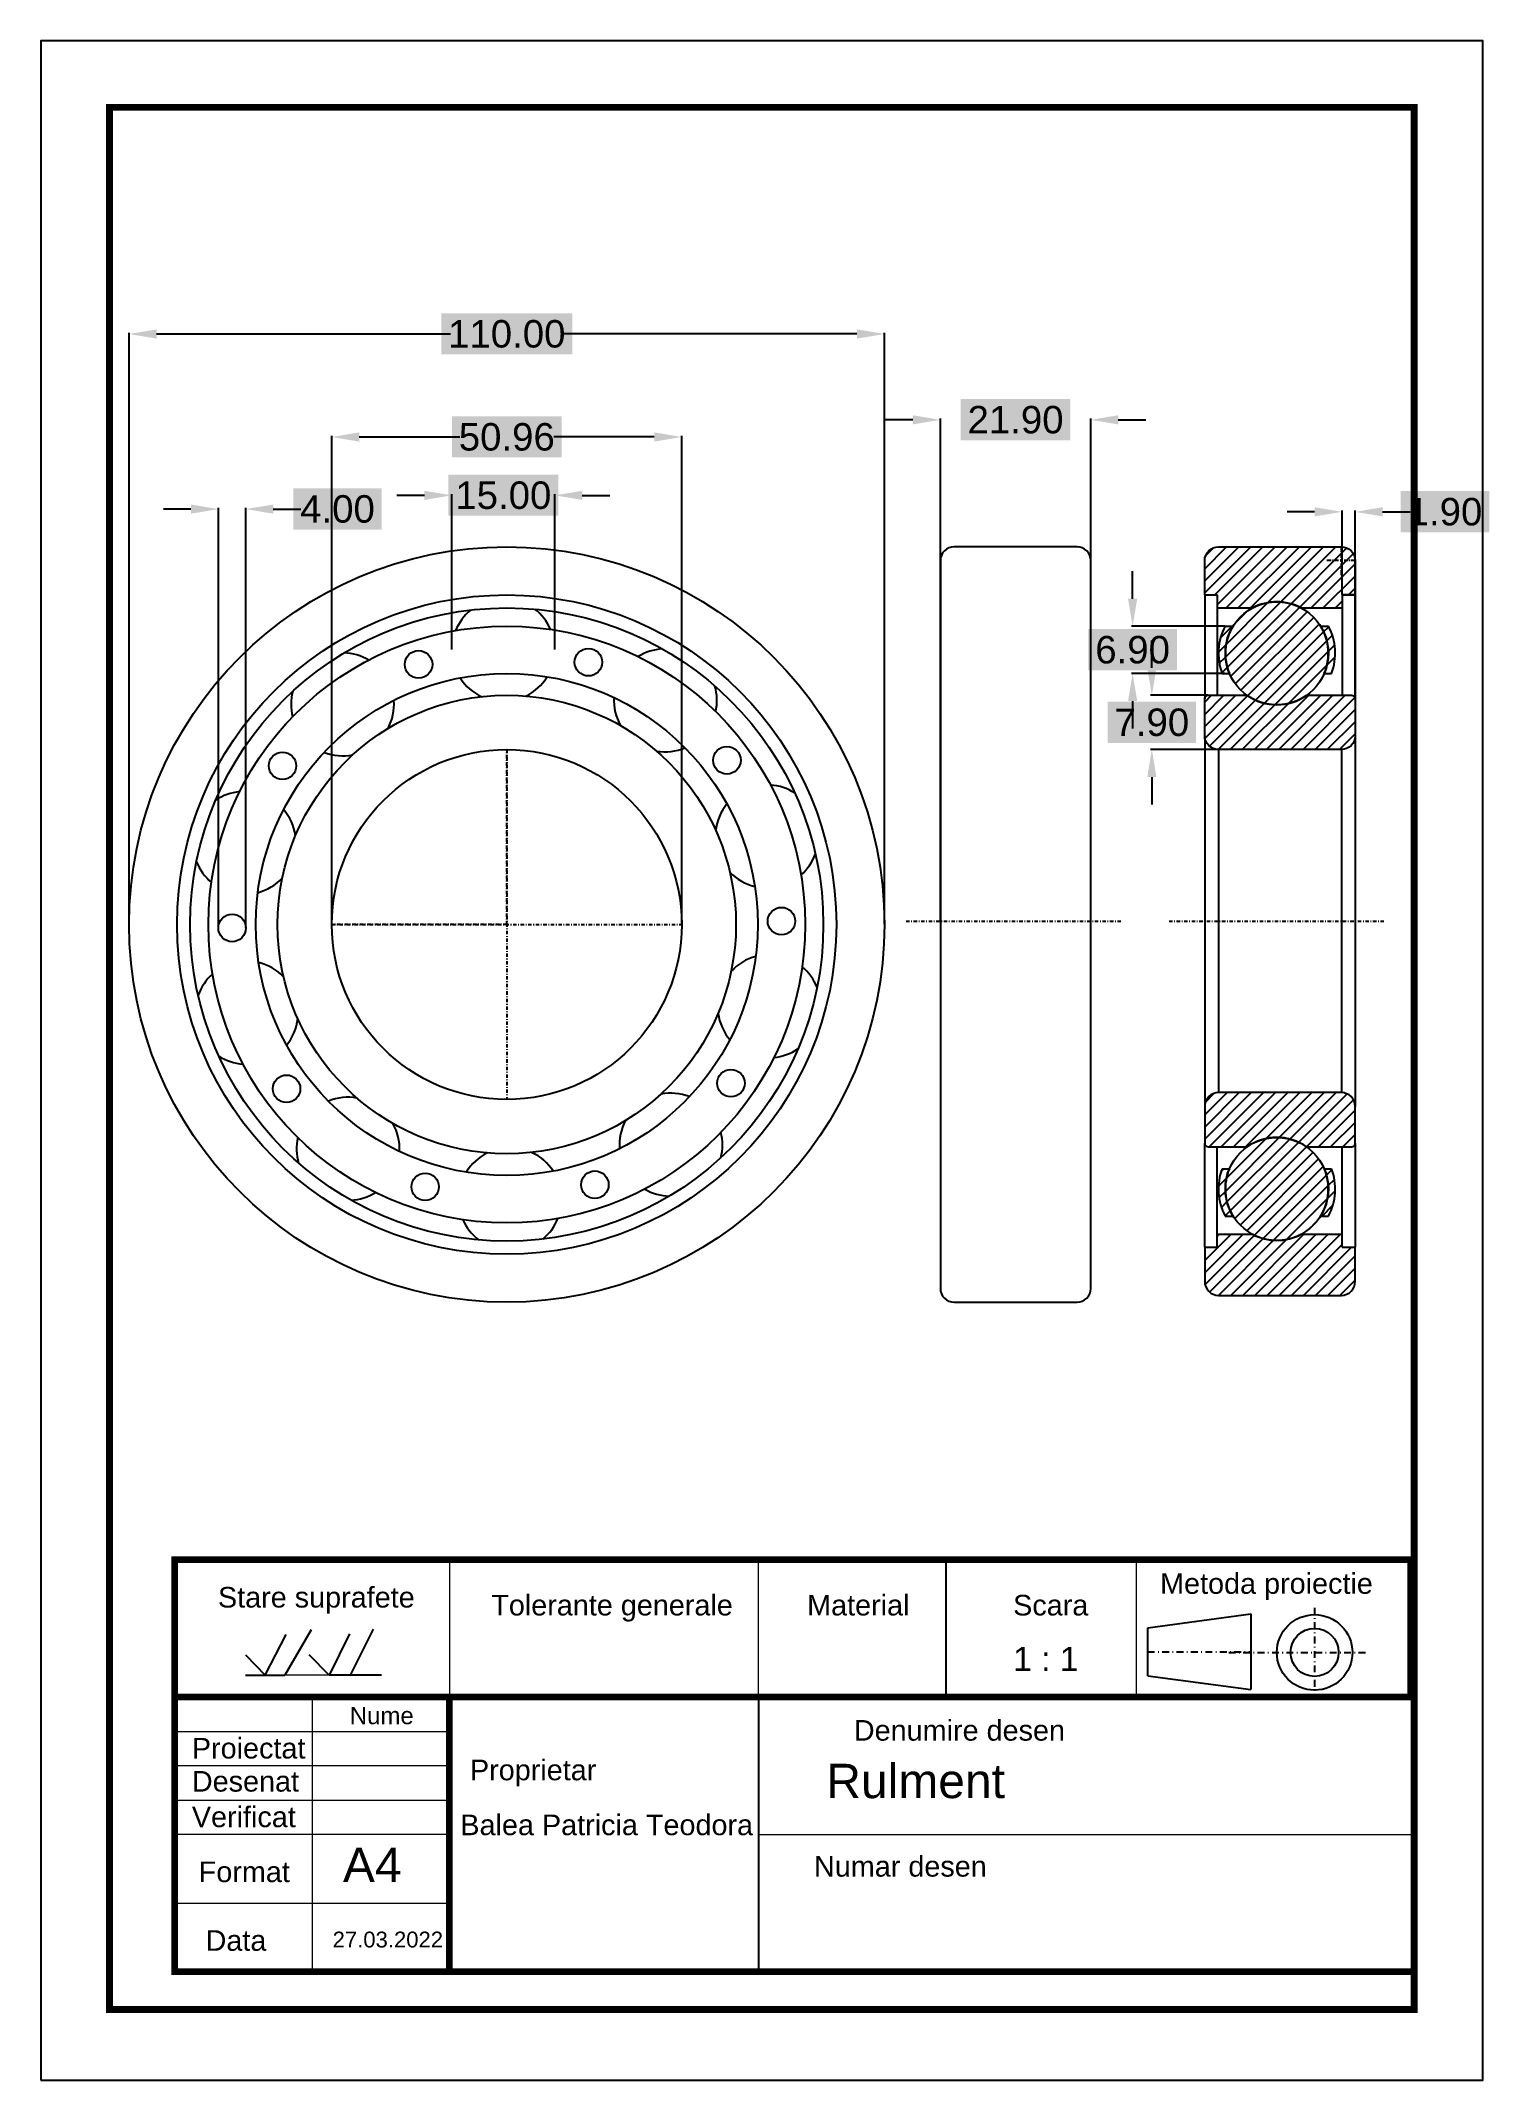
# Model space of a CAD drawing. Header units: inches. Extents: x 2650 to 2861, y 1906 to 2203.
import ezdxf

# ---------------------------------------------------------------- set-up
doc = ezdxf.new("R2010")
doc.units = ezdxf.units.IN
doc.header["$MEASUREMENT"] = 0
doc.linetypes.add('CENTER2', pattern=[1.125, 0.75, -0.125, 0.125, -0.125])
doc.linetypes.add('DASHDOT', pattern=[1, 0.5, -0.25, 0, -0.25])
doc.styles.get("Standard").update_dxf_attribs({"font": 'Arial.ttf'})
doc.dimstyles.get("Standard").update_dxf_attribs({"dimtxt": 4, "dimasz": 4, "dimexe": 0.18, "dimexo": 0.0625, "dimgap": 0.09, "dimtad": 0, "dimtih": 1, "dimtoh": 1, "dimzin": 0, "dimdsep": 46, "dimtxsty": 'Standard', "dimcen": 0.09, "dimclrt": 250, "dimadec": 0, "dimazin": 0, "dimtfac": 1, "dimtofl": 0, "dimtmove": 0, "dimatfit": 3, "dimfxl": 1, "dimtfill": 2, "dimtfillclr": 221, "dimtolj": 1, "dimtzin": 0, "dimarcsym": 0})
pattern_1 = [(45, (2601.5, 1975), (-0.8838835, 0.8838835), [])]

# ---------------------------------------------------------------- blocks, each defined once
blk = doc.blocks.new('*D7')
at = {"color": 0, "lineweight": -2, "transparency": 16777216}
for p, q in [((2663.36, 2074.56), (2663.36, 2160.68)), ((2667.36, 2160.5), (2710.16, 2160.5)), ((2769.36, 2160.5), (2726.55, 2160.5)), ((2773.36, 2074.56), (2773.36, 2160.68))]:
    blk.add_line(p, q, dxfattribs=at)
at = {"color": 0, "transparency": 16777216}
for points in [[(2667.36, 2161.17), (2667.36, 2159.83), (2663.36, 2160.5)], [(2769.36, 2161.17), (2769.36, 2159.83), (2773.36, 2160.5)]]:
    blk.add_solid(points, dxfattribs=at)
at = {"layer": 'Defpoints', "color": 0, "transparency": 16777216}
for p in [(2773.36, 2160.5), (2663.36, 2074.5), (2773.36, 2074.5)]:
    blk.add_point(p, dxfattribs=at)
at = {"color": 250, "transparency": 16777216, "insert": (2718.36, 2160.5), "char_height": 4, "attachment_point": 5, "bg_fill": 1, "box_fill_scale": 1.25, "bg_fill_color": 221, "bg_fill_transparency": 0}
blk.add_mtext('\\A1;110.00', dxfattribs=at)
blk = doc.blocks.new('*D8')
at = {"color": 0, "lineweight": -2, "transparency": 16777216}
for p, q in [((2692.88, 2074.56), (2692.88, 2145.68)), ((2696.88, 2145.5), (2711.52, 2145.5)), ((2739.84, 2145.5), (2725.19, 2145.5)), ((2743.84, 2074.56), (2743.84, 2145.68))]:
    blk.add_line(p, q, dxfattribs=at)
at = {"color": 0, "transparency": 16777216}
for points in [[(2696.88, 2146.17), (2696.88, 2144.83), (2692.88, 2145.5)], [(2739.84, 2146.17), (2739.84, 2144.83), (2743.84, 2145.5)]]:
    blk.add_solid(points, dxfattribs=at)
at = {"layer": 'Defpoints', "color": 0, "transparency": 16777216}
for p in [(2743.84, 2145.5), (2692.88, 2074.5), (2743.84, 2074.5)]:
    blk.add_point(p, dxfattribs=at)
at = {"color": 250, "transparency": 16777216, "insert": (2718.36, 2145.5), "char_height": 4, "attachment_point": 5, "bg_fill": 1, "box_fill_scale": 1.25, "bg_fill_color": 221, "bg_fill_transparency": 0}
blk.add_mtext('\\A1;50.96', dxfattribs=at)
blk = doc.blocks.new('*D9')
at = {"color": 0, "lineweight": -2, "transparency": 16777216}
for p, q in [((2706.36, 2137), (2702.36, 2137)), ((2710.36, 2114.56), (2710.36, 2137.18)), ((2725.36, 2114.56), (2725.36, 2137.18)), ((2729.36, 2137), (2733.36, 2137))]:
    blk.add_line(p, q, dxfattribs=at)
at = {"color": 0, "transparency": 16777216}
for points in [[(2706.36, 2137.67), (2706.36, 2136.33), (2710.36, 2137)], [(2729.36, 2137.67), (2729.36, 2136.33), (2725.36, 2137)]]:
    blk.add_solid(points, dxfattribs=at)
at = {"layer": 'Defpoints', "color": 0, "transparency": 16777216}
for p in [(2725.36, 2137), (2710.36, 2114.5), (2725.36, 2114.5)]:
    blk.add_point(p, dxfattribs=at)
at = {"color": 250, "transparency": 16777216, "insert": (2717.86, 2137), "char_height": 4, "attachment_point": 5, "bg_fill": 1, "box_fill_scale": 1.25, "bg_fill_color": 221, "bg_fill_transparency": 0}
blk.add_mtext('\\A1;15.00', dxfattribs=at)
blk = doc.blocks.new('*D10')
at = {"color": 0, "lineweight": -2, "transparency": 16777216}
for p, q in [((2672.36, 2135), (2668.36, 2135)), ((2676.36, 2074.06), (2676.36, 2135.18)), ((2680.36, 2074.06), (2680.36, 2135.18)), ((2684.36, 2135), (2688.36, 2135))]:
    blk.add_line(p, q, dxfattribs=at)
at = {"color": 0, "transparency": 16777216}
for points in [[(2672.36, 2135.67), (2672.36, 2134.33), (2676.36, 2135)], [(2684.36, 2135.67), (2684.36, 2134.33), (2680.36, 2135)]]:
    blk.add_solid(points, dxfattribs=at)
at = {"layer": 'Defpoints', "color": 0, "transparency": 16777216}
for p in [(2680.36, 2135), (2676.36, 2074), (2680.36, 2074)]:
    blk.add_point(p, dxfattribs=at)
at = {"color": 250, "transparency": 16777216, "insert": (2693.71, 2135), "char_height": 4, "attachment_point": 5, "bg_fill": 1, "box_fill_scale": 1.25, "bg_fill_color": 221, "bg_fill_transparency": 0}
blk.add_mtext('\\A1;4.00', dxfattribs=at)
blk = doc.blocks.new('*D12')
at = {"color": 0, "lineweight": -2, "transparency": 16777216}
for p, q in [((2777.5, 2148), (2773.5, 2148)), ((2781.5, 2075.06), (2781.5, 2148.18)), ((2803.4, 2075.06), (2803.4, 2148.18)), ((2807.4, 2148), (2811.4, 2148))]:
    blk.add_line(p, q, dxfattribs=at)
at = {"color": 0, "transparency": 16777216}
for points in [[(2777.5, 2148.67), (2777.5, 2147.33), (2781.5, 2148)], [(2807.4, 2148.67), (2807.4, 2147.33), (2803.4, 2148)]]:
    blk.add_solid(points, dxfattribs=at)
at = {"layer": 'Defpoints', "color": 0, "transparency": 16777216}
for p in [(2803.4, 2148), (2781.5, 2075), (2803.4, 2075)]:
    blk.add_point(p, dxfattribs=at)
at = {"color": 250, "transparency": 16777216, "insert": (2792.45, 2148), "char_height": 4, "attachment_point": 5, "bg_fill": 1, "box_fill_scale": 1.25, "bg_fill_color": 221, "bg_fill_transparency": 0}
blk.add_mtext('\\A1;21.90', dxfattribs=at)
blk = doc.blocks.new('*U15')
at = {"color": 0, "linetype": 'CENTER2', "transparency": 16777216}
for p, q in [((-2.12, 0), (-0.4, 0)), ((0, 0.4), (0, 2.12)), ((0.4, 0), (2.12, 0)), ((0, -2.12), (0, -0.4))]:
    blk.add_line(p, q, dxfattribs=at)
at = {"color": 0, "linetype": 'Continuous', "transparency": 16777216}
for p, q in [((-0.2, 0), (0.2, 0)), ((0, -0.2), (0, 0.2))]:
    blk.add_line(p, q, dxfattribs=at)
blk = doc.blocks.new('*D16')
at = {"color": 0, "lineweight": -2, "transparency": 16777216}
for p, q in [((2812.3, 2111.88), (2812.3, 2115.88)), ((2820.44, 2107.88), (2812.12, 2107.88)), ((2821.94, 2099.98), (2812.12, 2099.98)), ((2812.3, 2095.98), (2812.3, 2091.98))]:
    blk.add_line(p, q, dxfattribs=at)
at = {"color": 0, "transparency": 16777216}
for points in [[(2811.63, 2111.88), (2812.97, 2111.88), (2812.3, 2107.88)], [(2811.63, 2095.98), (2812.97, 2095.98), (2812.3, 2099.98)]]:
    blk.add_solid(points, dxfattribs=at)
at = {"layer": 'Defpoints', "color": 0, "transparency": 16777216}
for p in [(2820.5, 2107.88), (2812.3, 2099.98), (2822, 2099.98)]:
    blk.add_point(p, dxfattribs=at)
at = {"color": 250, "transparency": 16777216, "insert": (2812.3, 2103.93), "char_height": 4, "attachment_point": 5, "bg_fill": 1, "box_fill_scale": 1.25, "bg_fill_color": 221, "bg_fill_transparency": 0}
blk.add_mtext('\\A1;7.90', dxfattribs=at)
blk = doc.blocks.new('*D17')
at = {"color": 0, "lineweight": -2, "transparency": 16777216}
for p, q in [((2809.5, 2121.95), (2809.5, 2125.95)), ((2822.91, 2117.95), (2809.32, 2117.95)), ((2822.91, 2111.05), (2809.32, 2111.05)), ((2809.5, 2107.05), (2809.5, 2103.05))]:
    blk.add_line(p, q, dxfattribs=at)
at = {"color": 0, "transparency": 16777216}
for points in [[(2808.83, 2121.95), (2810.17, 2121.95), (2809.5, 2117.95)], [(2808.83, 2107.05), (2810.17, 2107.05), (2809.5, 2111.05)]]:
    blk.add_solid(points, dxfattribs=at)
at = {"layer": 'Defpoints', "color": 0, "transparency": 16777216}
for p in [(2822.98, 2117.95), (2809.5, 2111.05), (2822.98, 2111.05)]:
    blk.add_point(p, dxfattribs=at)
at = {"color": 250, "transparency": 16777216, "insert": (2809.5, 2114.5), "char_height": 4, "attachment_point": 5, "bg_fill": 1, "box_fill_scale": 1.25, "bg_fill_color": 221, "bg_fill_transparency": 0}
blk.add_mtext('\\A1;6.90', dxfattribs=at)
blk = doc.blocks.new('*D18')
at = {"color": 0, "lineweight": -2, "transparency": 16777216}
for p, q in [((2836, 2134.6), (2832, 2134.6)), ((2840, 2122.56), (2840, 2134.78)), ((2841.9, 2122.56), (2841.9, 2134.78)), ((2845.9, 2134.6), (2849.9, 2134.6))]:
    blk.add_line(p, q, dxfattribs=at)
at = {"color": 0, "transparency": 16777216}
for points in [[(2836, 2135.27), (2836, 2133.93), (2840, 2134.6)], [(2845.9, 2135.27), (2845.9, 2133.93), (2841.9, 2134.6)]]:
    blk.add_solid(points, dxfattribs=at)
at = {"layer": 'Defpoints', "color": 0, "transparency": 16777216}
for p in [(2841.9, 2134.6), (2840, 2122.5), (2841.9, 2122.5)]:
    blk.add_point(p, dxfattribs=at)
at = {"color": 250, "transparency": 16777216, "insert": (2854.99, 2134.6), "char_height": 4, "attachment_point": 5, "bg_fill": 1, "box_fill_scale": 1.25, "bg_fill_color": 221, "bg_fill_transparency": 0}
blk.add_mtext('\\A1;1.90', dxfattribs=at)
blk = doc.blocks.new('*U22')
at = {"color": 0, "linetype": 'CENTER2', "transparency": 16777216}
for p, q in [((-2.12, 0), (-0.4, 0)), ((0, 0.4), (0, 2.12)), ((0.4, 0), (2.12, 0)), ((0, -2.12), (0, -0.4))]:
    blk.add_line(p, q, dxfattribs=at)
at = {"color": 0, "linetype": 'Continuous', "transparency": 16777216}
for p, q in [((-0.2, 0), (0.2, 0)), ((0, -0.2), (0, 0.2))]:
    blk.add_line(p, q, dxfattribs=at)
blk = doc.blocks.new('*U23')
at = {"color": 0, "linetype": 'CENTER2', "transparency": 16777216}
for p, q in [((-2.12, 0), (-0.4, 0)), ((0, 0.4), (0, 2.12)), ((0.4, 0), (2.12, 0)), ((0, -2.12), (0, -0.4))]:
    blk.add_line(p, q, dxfattribs=at)
at = {"color": 0, "linetype": 'Continuous', "transparency": 16777216}
for p, q in [((-0.2, 0), (0.2, 0)), ((0, -0.2), (0, 0.2))]:
    blk.add_line(p, q, dxfattribs=at)

msp = doc.modelspace()

# ---------------------------------------------------------------- hatches: boundary and pattern name
h = msp.add_hatch()
h.set_pattern_fill('ANSI31', color=256, scale=10)
h.set_pattern_definition(pattern_1)
h.paths.add_polyline_path([(2841.9, 2127.5, 0.4142136), (2839.9, 2129.5), (2822, 2129.5, 0.4142136), (2820, 2127.5), (2820, 2122.5), (2821.8, 2122.5), (2821.8, 2120.6), (2826.938, 2120.6, -0.2526456), (2834.062, 2120.6), (2840, 2120.6), (2840, 2122.5), (2841.9, 2122.5)])
h.paths.add_polyline_path([(2841.9, 2107.38, 0.4142136), (2841.4, 2107.88), (2834.835, 2107.88, -0.3183105), (2826.165, 2107.88), (2820.5, 2107.88, 0.4142136), (2820, 2107.38), (2820, 2101.98, 0.4142136), (2822, 2099.98), (2839.9, 2099.98, 0.4142136), (2841.9, 2101.98)])
h.paths.add_polyline_path([(2838, 2114, 1), (2823, 2114, 1)])
h = msp.add_hatch()
h.set_pattern_fill('ANSI31', color=256, scale=10)
h.set_pattern_definition(pattern_1)
h.paths.add_polyline_path([(2838.025, 2117.953), (2836.874, 2117.953, -0.2444427), (2837.397, 2111.053), (2838.473, 2111.053, 0.2125568)])
h.paths.add_polyline_path([(2824.126, 2117.953), (2822.975, 2117.953, 0.2125568), (2822.527, 2111.053), (2823.603, 2111.053, -0.2444427)])
h = msp.add_hatch()
h.set_pattern_fill('ANSI31', color=256, scale=10)
h.set_pattern_definition(pattern_1)
h.paths.add_polyline_path([(2826.938, 2029.4), (2821.8, 2029.4), (2821.8, 2027.5), (2820, 2027.5), (2820, 2022.5, 0.4142136), (2822, 2020.5), (2839.9, 2020.5, 0.4142136), (2841.9, 2022.5), (2841.9, 2027.5), (2840, 2027.5), (2840, 2029.4), (2834.062, 2029.4, -0.2526456)])
h.paths.add_polyline_path([(2834.835, 2042.12), (2841.4, 2042.12, 0.4142136), (2841.9, 2042.62), (2841.9, 2048.02, 0.4142136), (2839.9, 2050.02), (2822, 2050.02, 0.4142136), (2820, 2048.02), (2820, 2042.62, 0.4142136), (2820.5, 2042.12), (2826.165, 2042.12, -0.3183105)])
h.paths.add_polyline_path([(2823, 2036, 1), (2838, 2036, 1)])
h = msp.add_hatch()
h.set_pattern_fill('ANSI31', color=256, scale=10)
h.set_pattern_definition(pattern_1)
h.paths.add_polyline_path([(2836.874, 2032.047), (2838.025, 2032.047, 0.2125568), (2838.473, 2038.947), (2837.397, 2038.947, -0.2444427)])
h.paths.add_polyline_path([(2823.603, 2038.947), (2822.527, 2038.947, 0.2125568), (2822.975, 2032.047), (2824.126, 2032.047, -0.2444427)])

# ---------------------------------------------------------------- linework, layer by layer
for p, q in [((2811.7, 1972.1), (2826.698, 1974.1)), ((2826.698, 1974.1), (2826.698, 1963.1)), ((2683.189, 1965.2), (2686.239, 1971.118)), ((2689.858, 1971.794), (2686.03, 1965.2)), ((2695.436, 1971.217), (2692.495, 1965.2)), ((2695.591, 1965.2), (2698.961, 1971.892)), ((2680.3, 1968.133), (2683.189, 1965.2)), ((2692.495, 1965.2), (2689.6, 1968.133)), ((2680.3, 1965.2), (2686.03, 1965.2)), ((2700.1, 1965.2), (2692.495, 1965.2)), ((2811.7, 1965.1), (2826.698, 1963.1))]:
    msp.add_line(p, q)
at = {"linetype": 'DASHDOT', "ltscale": 2}
for p, q in [((2836.002, 1975), (2836.002, 1962)), ((2811.7, 1968.6), (2826.698, 1968.6)), ((2823.5, 1968.5), (2843.502, 1968.5))]:
    msp.add_line(p, q, dxfattribs=at)
at = {"extrusion": (0, 0, -1)}
msp.add_lwpolyline([(-2650.5, 1906.2), (-2860.5, 1906.2), (-2860.5, 2203.2), (-2650.5, 2203.2), (-2650.5, 1906.2)], dxfattribs=at)
at = {"linetype": 'Continuous', "lineweight": 13, "extrusion": (0, 0, -1), "const_width": 1}
msp.add_lwpolyline([(-2660.5, 1916.5), (-2850.5, 1916.5), (-2850.5, 2193.5), (-2660.5, 2193.5), (-2660.5, 1916.5)], dxfattribs=at)
msp.add_lwpolyline([(2781.5, 2127.5), (2781.5, 2021.5, 0.4142136), (2783.5, 2019.5), (2801.4, 2019.5, 0.4142136), (2803.4, 2021.5), (2803.4, 2127.5, 0.4142136), (2801.4, 2129.5), (2783.5, 2129.5, 0.4142136)], format="xyb", close=True)
for points in [[(2820, 2122.5), (2820, 2127.5, -0.4142136), (2822, 2129.5), (2839.9, 2129.5, -0.4142136), (2841.9, 2127.5), (2841.9, 2122.5)], [(2834.835, 2107.88), (2841.4, 2107.88, -0.4142136), (2841.9, 2107.38), (2841.9, 2101.98, -0.4142136), (2839.9, 2099.98), (2822, 2099.98, -0.4142136), (2820, 2101.98), (2820, 2107.38, -0.4142136), (2820.5, 2107.88), (2826.165, 2107.88)], [(2834.835, 2042.12), (2841.4, 2042.12, 0.4142136), (2841.9, 2042.62), (2841.9, 2048.02, 0.4142136), (2839.9, 2050.02), (2822, 2050.02, 0.4142136), (2820, 2048.02), (2820, 2042.62, 0.4142136), (2820.5, 2042.12), (2826.165, 2042.12)], [(2820, 2027.5), (2820, 2022.5, 0.4142136), (2822, 2020.5), (2839.9, 2020.5, 0.4142136), (2841.9, 2022.5), (2841.9, 2027.5)]]:
    msp.add_lwpolyline(points, format="xyb")
for points in [[(2820, 2122.5), (2821.8, 2122.5)], [(2820, 2122.5), (2820, 2107.38)], [(2821.8, 2122.5), (2821.8, 2120.6)], [(2821.8, 2120.6), (2826.938, 2120.6)], [(2821.8, 2120.6), (2821.8, 2107.88)], [(2834.062, 2120.6), (2840, 2120.6)], [(2840, 2122.5), (2840, 2120.6)], [(2840, 2122.5), (2841.9, 2122.5)], [(2841.9, 2122.5), (2841.9, 2107.38), (2841.9, 2122.5), (2840, 2122.5)], [(2840, 2120.6), (2840, 2107.88)], [(2822.975, 2117.953), (2824.126, 2117.953)], [(2836.874, 2117.953), (2838.025, 2117.953)], [(2822.527, 2111.053), (2823.603, 2111.053)], [(2837.397, 2111.053), (2838.473, 2111.053)], [(2820, 2101.98), (2820, 2048.02)], [(2822, 2099.98), (2822, 2050.02)], [(2839.9, 2099.98), (2839.9, 2050.02)], [(2841.9, 2101.98), (2841.9, 2048.02)], [(2820, 2027.5), (2820, 2042.62)], [(2821.8, 2029.4), (2821.8, 2042.12)], [(2840, 2029.4), (2840, 2042.12)], [(2841.9, 2042.62), (2841.9, 2027.5)], [(2822.527, 2038.947), (2823.603, 2038.947)], [(2837.397, 2038.947), (2838.473, 2038.947)], [(2822.975, 2032.047), (2824.126, 2032.047)], [(2836.874, 2032.047), (2838.025, 2032.047)], [(2821.8, 2029.4), (2826.938, 2029.4)], [(2821.8, 2027.5), (2821.8, 2029.4)], [(2834.062, 2029.4), (2840, 2029.4)], [(2840, 2027.5), (2840, 2029.4)], [(2820, 2027.5), (2821.8, 2027.5)], [(2840, 2027.5), (2841.9, 2027.5)], [(2782.3, 1982), (2782.3, 1962)], [(2811.7, 1965.1), (2811.7, 1972.1)], [(2755, 1962), (2755, 1922)]]:
    msp.add_lwpolyline(points)
at = {"color": 4, "linetype": 'DASHDOT'}
for points in [[(2718.356, 2074.5), (2718.356, 2099.98), (2718.356, 2049.02)], [(2718.356, 2074.5), (2692.876, 2074.5), (2743.836, 2074.5)], [(2776.5, 2075), (2808, 2075)], [(2814.8, 2075), (2846.3, 2075)]]:
    msp.add_lwpolyline(points, dxfattribs=at)
at = {"linetype": 'Continuous', "lineweight": 13, "const_width": 1}
for points in [[(2850, 1922), (2670, 1922), (2670, 1982), (2850, 1982)], [(2850, 1982), (2850, 1962), (2670, 1962)], [(2670, 1962), (2710, 1962), (2710, 1922)]]:
    msp.add_lwpolyline(points, dxfattribs=at)
at = {"linetype": 'Continuous', "lineweight": 13}
for points in [[(2670, 1982), (2710, 1982), (2710, 1959), (2710, 1962), (2755, 1962), (2755, 1982), (2810, 1982), (2810, 1962)], [(2670, 1962), (2690, 1962), (2690, 1922)], [(2670, 1922), (2670, 1932), (2710, 1932), (2710, 1942), (2670, 1942), (2670, 1947), (2710, 1947), (2710, 1952), (2670, 1952), (2670, 1957), (2710, 1957)], [(2755, 1922), (2755, 1942), (2850, 1942)]]:
    msp.add_lwpolyline(points, dxfattribs=at)
at = {"const_width": 0.22}
msp.add_lwpolyline([(2680.3, 1965.2), (2700.1, 1965.2)], dxfattribs=at)
for centre, radius in [((2718.356, 2074.5), 55), ((2718.356, 2074.5), 48), ((2718.356, 2074.5), 46.1), ((2830.5, 2114), 7.5), ((2718.356, 2074.5), 43.453), ((2730.241, 2112.697), 2), ((2705.52, 2112.388), 2), ((2718.356, 2074.5), 36.553), ((2718.356, 2074.5), 33.38), ((2718.356, 2074.5), 25.48), ((2750.423, 2098.416), 2), ((2685.701, 2097.607), 2), ((2758.356, 2075), 2), ((2678.356, 2074), 2), ((2686.289, 2050.584), 2), ((2751.01, 2051.393), 2), ((2830.5, 2036), 7.5), ((2706.471, 2036.303), 2), ((2731.192, 2036.612), 2), ((2836.002, 1968.5), 5.5), ((2836.002, 1968.5), 3.5)]:
    msp.add_circle(centre, radius)
for centre, radius, start, end in [((2830.5, 2114), 7.5, 61.64236, 118.35764), ((2717.856, 2114.5), 7.5, 129.35271, 158.00453), ((2717.856, 2114.5), 7.5, 23.42779, 52.07961), ((2830.5, 2114), 8.5, 152.28502, 200.28507), ((2830.5, 2114), 7.5, 148.1914, 203.13611), ((2830.5, 2114), 7.5, 336.86389, 31.8086), ((2830.5, 2114), 8.5, 339.71493, 27.71498), ((2741.463, 2107.155), 7.5, 93.35271, 122.00453), ((2694.44, 2106.567), 7.5, 59.42779, 88.07961), ((2717.856, 2114.5), 7.5, 212.98596, 245.36787), ((2717.856, 2114.5), 7.5, 296.06445, 328.44636), ((2741.463, 2107.155), 7.5, 347.42779, 16.07961), ((2694.44, 2106.567), 7.5, 165.35271, 194.00453), ((2694.44, 2106.567), 7.5, 332.06445, 4.44636), ((2741.463, 2107.155), 7.5, 176.98596, 209.36787), ((2830.5, 2114), 7.5, 234.68636, 305.31364), ((2741.463, 2107.155), 7.5, 260.06445, 292.44636), ((2694.44, 2106.567), 7.5, 248.98596, 281.36787), ((2680.159, 2086.385), 7.5, 95.42779, 124.07961), ((2756.243, 2087.336), 7.5, 57.35271, 86.00453), ((2680.159, 2086.385), 7.5, 8.06445, 40.44636), ((2756.243, 2087.336), 7.5, 140.98596, 173.36787), ((2680.159, 2086.385), 7.5, 201.35271, 230.00453), ((2756.243, 2087.336), 7.5, 224.06445, 256.44636), ((2756.243, 2087.336), 7.5, 311.42779, 340.07961), ((2680.159, 2086.385), 7.5, 284.98596, 317.36787), ((2680.468, 2061.664), 7.5, 131.42779, 160.07961), ((2680.468, 2061.664), 7.5, 44.06445, 76.44636), ((2756.553, 2062.615), 7.5, 104.98596, 137.36787), ((2756.553, 2062.615), 7.5, 21.35271, 50.00453), ((2756.553, 2062.615), 7.5, 188.06445, 220.44636), ((2680.468, 2061.664), 7.5, 320.98596, 353.36787), ((2680.468, 2061.664), 7.5, 237.35271, 266.00453), ((2756.553, 2062.615), 7.5, 275.42779, 304.07961), ((2695.249, 2041.845), 7.5, 80.06445, 112.44636), ((2742.272, 2042.433), 7.5, 68.98596, 101.36787), ((2695.249, 2041.845), 7.5, 167.42779, 196.07961), ((2695.249, 2041.845), 7.5, 356.98596, 29.36787), ((2742.272, 2042.433), 7.5, 152.06445, 184.44636), ((2742.272, 2042.433), 7.5, 345.35271, 14.00453), ((2830.5, 2036), 7.5, 54.68636, 125.31364), ((2718.856, 2034.5), 7.5, 116.06445, 148.44636), ((2718.856, 2034.5), 7.5, 32.98596, 65.36787), ((2830.5, 2036), 8.5, 159.71493, 207.71498), ((2830.5, 2036), 7.5, 156.86389, 211.8086), ((2830.5, 2036), 7.5, 328.1914, 23.13611), ((2830.5, 2036), 8.5, 332.28502, 20.28507), ((2695.249, 2041.845), 7.5, 273.35271, 302.00453), ((2742.272, 2042.433), 7.5, 239.42779, 268.07961), ((2718.856, 2034.5), 7.5, 203.42779, 232.07961), ((2718.856, 2034.5), 7.5, 309.35271, 338.00453), ((2830.5, 2036), 7.5, 241.64236, 298.35764)]:
    msp.add_arc(centre, radius, start, end)

# ---------------------------------------------------------------- block references
at = {"linetype": 'CENTER2', "extrusion": (0, 0, -1)}
for name in ['*U15', '*U22', '*U23']:
    msp.add_blockref(name, (-2839.9, 2127.5), dxfattribs=at)

# ---------------------------------------------------------------- texts
at = {"linetype": 'Continuous', "lineweight": 13}
for s, height, p in [('Stare suprafete', 3, (2676.3, 1975.033)), ('Metoda proiectie', 3, (2813.5, 1977.033)), ('Tolerante generale', 3, (2716.1, 1973.882)), ('Material', 3, (2762.1, 1973.882)), ('Scara', 3, (2792.1, 1973.882)), ('Nume', 2.5, (2695.5, 1958.049)), ('Denumire desen', 3, (2768.9, 1955.649)), ('Proiectat', 3, (2672.5, 1953.049)), ('Proprietar', 3, (2713, 1949.882)), ('Rulment', 5, (2764.9, 1947.282)), ('Desenat', 3, (2672.5, 1948.23)), ('Verificat', 3, (2672.5, 1943.049)), ('Balea Patricia Teodora', 3, (2711.6, 1941.882)), ('A4', 5, (2694.5, 1935.049)), ('Format', 3, (2673.5, 1935.049)), ('Numar desen', 3, (2763.1, 1935.849)), ('Data', 3, (2674.5, 1925.049)), ('27.03.2022', 2.3, (2693, 1925.539))]:
    msp.add_text(s, height=height, dxfattribs=at).set_placement(p)
msp.add_text('1 : 1', height=3.5, rotation=360).set_placement((2792.1, 1965.8))

# ---------------------------------------------------------------- dimensions: what is measured, and where the dimension line sits
for base, p1, p2, picture, middle in [((2773.356, 2160.5), (2663.356, 2074.5), (2773.356, 2074.5), '*D7', (2718.356, 2160.5)), ((2803.4, 2148), (2781.5, 2075), (2803.4, 2075), '*D12', (2792.45, 2148)), ((2743.836, 2145.5), (2692.876, 2074.5), (2743.836, 2074.5), '*D8', (2718.356, 2145.5)), ((2725.356, 2137), (2710.356, 2114.5), (2725.356, 2114.5), '*D9', (2717.856, 2137)), ((2680.356, 2135), (2676.356, 2074), (2680.356, 2074), '*D10', (2693.715, 2135)), ((2841.9, 2134.6), (2840, 2122.5), (2841.9, 2122.5), '*D18', (2854.99, 2134.6))]:
    dim = msp.add_linear_dim(base=base, p1=p1, p2=p2, dimstyle='Standard')
    dim.commit()
    dim.dimension.update_dxf_attribs({"geometry": picture, "text_midpoint": middle})
for base, p1, p2, picture, middle in [((2809.5, 2111.053), (2822.975, 2117.953), (2822.975, 2111.053), '*D17', (2809.5, 2114.503)), ((2812.3, 2099.98), (2820.5, 2107.88), (2822, 2099.98), '*D16', (2812.3, 2103.93))]:
    dim = msp.add_linear_dim(base=base, p1=p1, p2=p2, angle=90, dimstyle='Standard')
    dim.commit()
    dim.dimension.update_dxf_attribs({"geometry": picture, "text_midpoint": middle})

doc.saveas('drawing.dxf')
